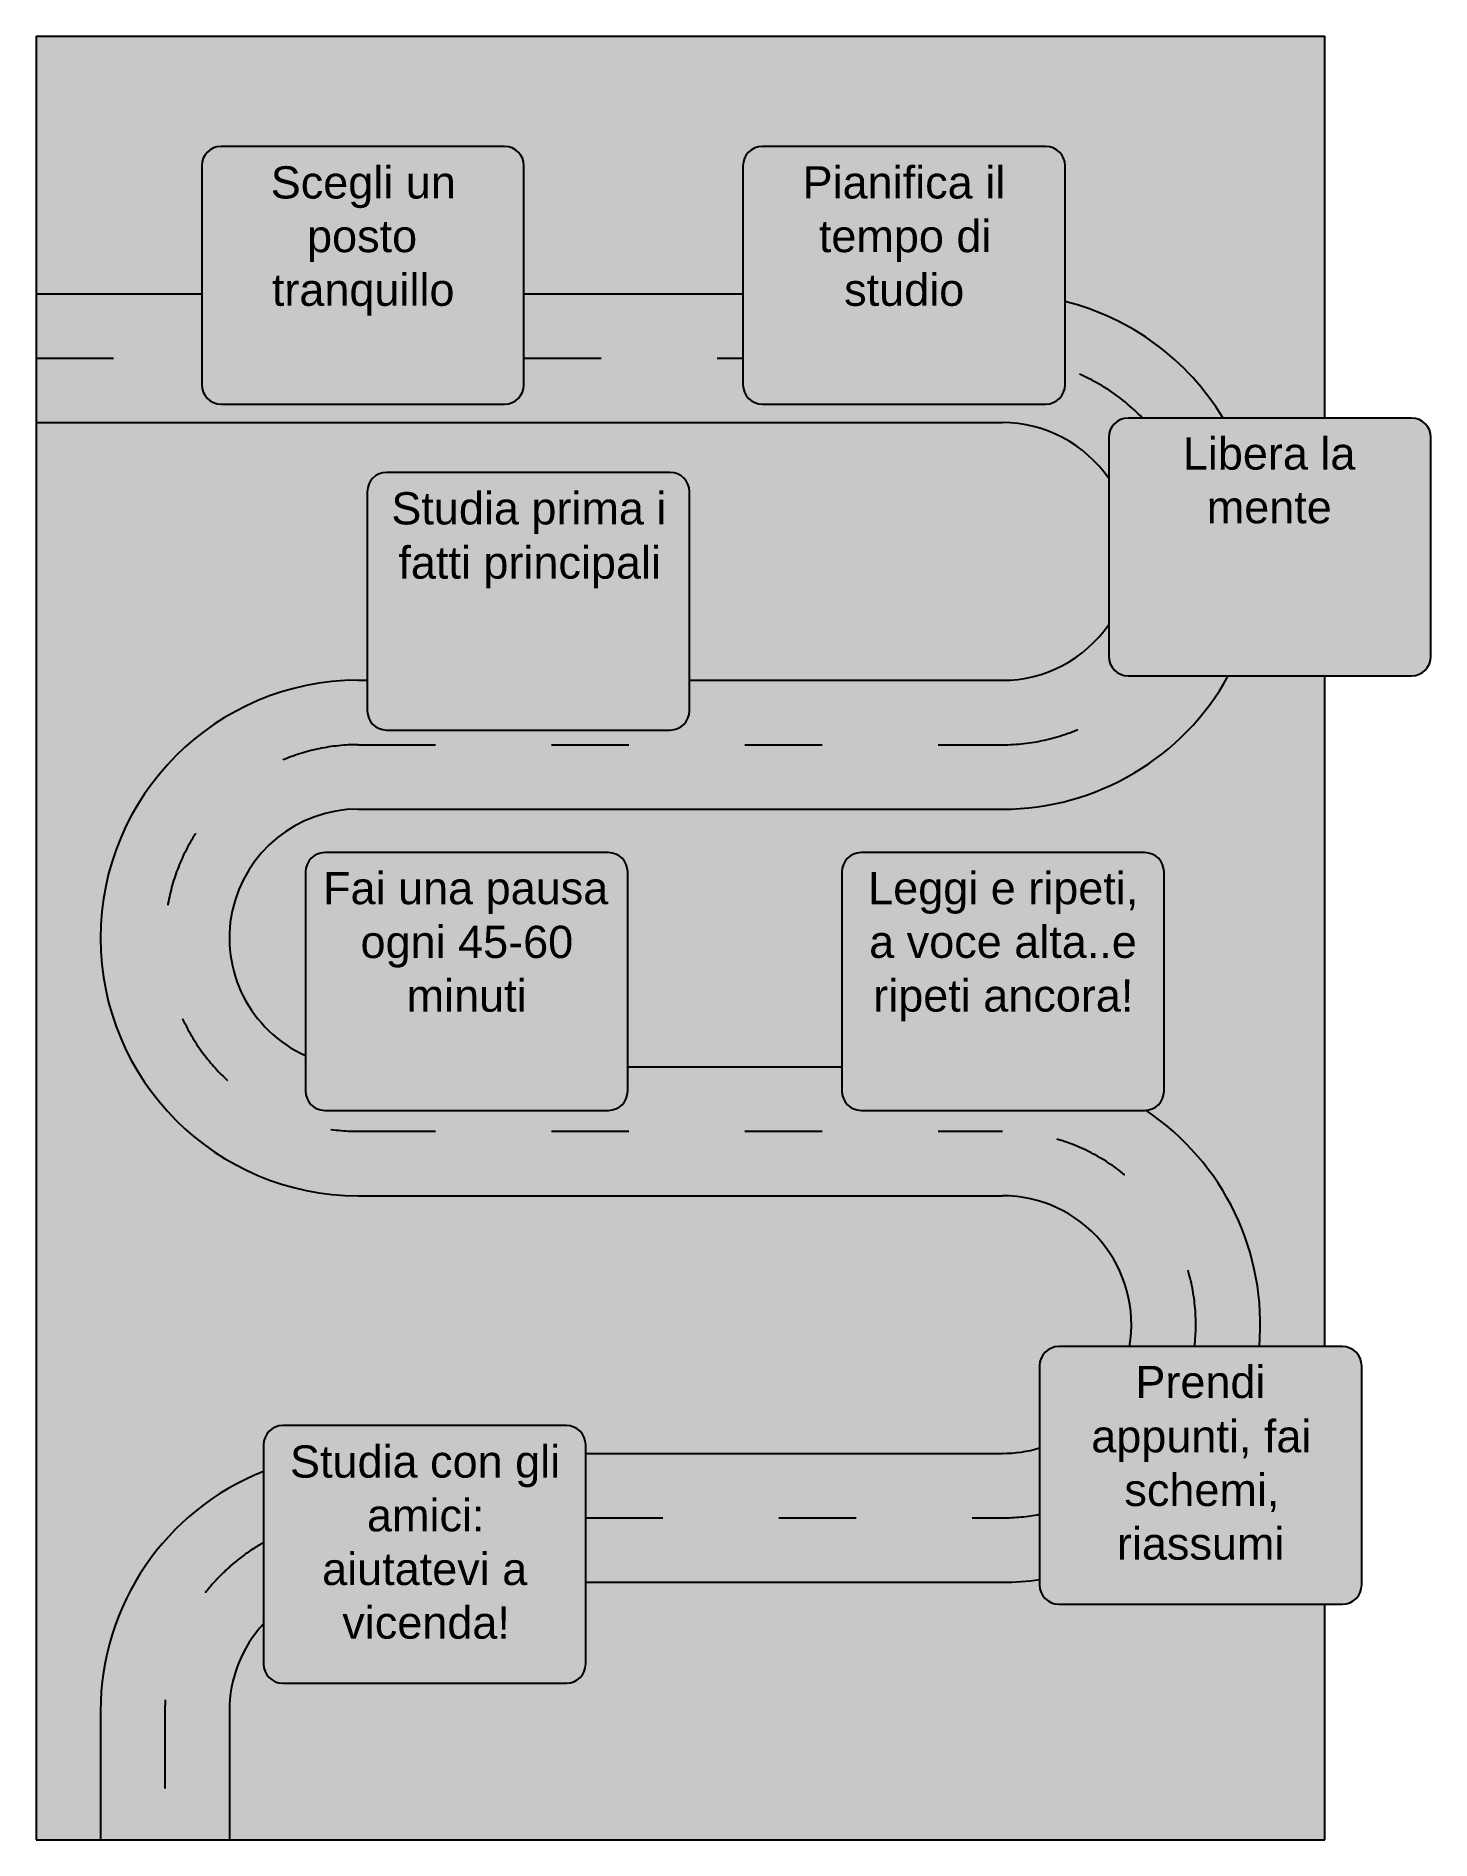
# Model space of a CAD drawing. Header units: millimetres. Extents: x 1806 to 3971, y 1248 to 4048.
import ezdxf

# ---------------------------------------------------------------- set-up
doc = ezdxf.new("R2010")
doc.units = ezdxf.units.MM
doc.header["$LTSCALE"] = 10
doc.linetypes.add('ACAD_ISO03W100', pattern=[30, 12, -18])
doc.styles.get("Standard").update_dxf_attribs({"font": 'arial.ttf'})

msp = doc.modelspace()

# ---------------------------------------------------------------- hatches: boundary and pattern name
at = {"linetype": 'ACAD_ISO03W100'}
h = msp.add_hatch(color=3, dxfattribs=at)
h.dxf.hatch_style = 1
h.paths.add_polyline_path([(2093.1, 3877.2), (2533.1, 3877.2, -0.414214), (2563.1, 3847.2), (2563.1, 3648.4), (2903.1, 3648.4), (2903.1, 3847.2, -0.414214), (2933.1, 3877.2), (3373.1, 3877.2, -0.414214), (3403.1, 3847.2), (3403.1, 3636.5, -0.197848), (3648.2, 3455.5), (3806, 3455.5), (3806, 4048.4), (1806, 4048.4), (1806, 3848.4), (1806, 3648.4), (2063.1, 3648.4), (2063.1, 3847.2, -0.414214)])
h.paths.add_polyline_path([(2320.1, 3341.2, -0.414214), (2350.1, 3371.2), (2790.1, 3371.2, -0.414214), (2820.1, 3341.2), (2820.1, 3048.4), (3306, 3048.4, 0.24698), (3470.8, 3135.1), (3470.8, 3361.7, 0.24698), (3306, 3448.4), (1806, 3448.4), (1806, 3248.4), (1806, 3048.4), (1806, 2648.4), (1806, 2448.4), (1806, 2048.4), (1806, 1848.4), (1806, 1448.4), (1806, 1248.4), (1906, 1248.4), (1906, 1448.4, -0.307776), (2159, 1820.4), (2159, 1861.6, -0.414214), (2189, 1891.6), (2629, 1891.6, -0.414214), (2659, 1861.6), (2659, 1848.4), (3306, 1848.4, 0.072911), (3363.4, 1856.8), (3363.4, 1984.3, -0.414214), (3393.4, 2014.3), (3503.1, 2014.3, 0.465382), (3306, 2248.4), (2306, 2248.4, -1), (2306, 3048.4), (2320.1, 3048.4)])
h.paths.add_polyline_path([(3806, 3055.5), (3656.5, 3055.5, -0.273438), (3306, 2848.4), (2306, 2848.4, 0.808634), (2224.2, 2465.9), (2224.2, 2750.9, -0.414214), (2254.2, 2780.9), (2694.2, 2780.9, -0.414214), (2724.2, 2750.9), (2724.2, 2448.4), (3056.6, 2448.4), (3056.6, 2750.9, -0.414214), (3086.6, 2780.9), (3526.6, 2780.9, -0.414214), (3556.6, 2750.9), (3556.6, 2410.9, -0.397186), (3528.3, 2381, -0.273261), (3704.6, 2014.3), (3806, 2014.3)])
h.paths.add_polyline_path([(3806, 1614.3), (3393.4, 1614.3, -0.414214), (3363.4, 1644.3), (3363.4, 1652.6, -0.036019), (3306, 1648.4), (2659, 1648.4), (2659, 1521.6, -0.414214), (2629, 1491.6), (2189, 1491.6, -0.414214), (2159, 1521.6), (2159, 1584, 0.188343), (2106, 1448.4), (2106, 1248.4), (3806, 1248.4)])
h = msp.add_hatch(color=5, dxfattribs=at)
h.dxf.hatch_style = 1
h.paths.add_polyline_path([(2533.1, 3477.2, 0.414214), (2563.1, 3507.2), (2563.1, 3847.2, 0.414214), (2533.1, 3877.2), (2093.1, 3877.2, 0.414214), (2063.1, 3847.2), (2063.1, 3507.2, 0.414214), (2093.1, 3477.2)])
h.paths.add_polyline_path([(3373.1, 3477.2, 0.414214), (3403.1, 3507.2), (3403.1, 3847.2, 0.414214), (3373.1, 3877.2), (2933.1, 3877.2, 0.414214), (2903.1, 3847.2), (2903.1, 3507.2, 0.414214), (2933.1, 3477.2)])
h.paths.add_polyline_path([(3940.8, 3055.5, 0.414214), (3970.8, 3085.5), (3970.8, 3425.5, 0.414214), (3940.8, 3455.5), (3500.8, 3455.5, 0.414214), (3470.8, 3425.5), (3470.8, 3085.5, 0.414214), (3500.8, 3055.5)])
h.paths.add_polyline_path([(2790.1, 2971.2, 0.414214), (2820.1, 3001.2), (2820.1, 3341.2, 0.414214), (2790.1, 3371.2), (2350.1, 3371.2, 0.414214), (2320.1, 3341.2), (2320.1, 3001.2, 0.414214), (2350.1, 2971.2)])
h.paths.add_polyline_path([(2694.2, 2380.9, 0.414214), (2724.2, 2410.9), (2724.2, 2750.9, 0.414214), (2694.2, 2780.9), (2254.2, 2780.9, 0.414214), (2224.2, 2750.9), (2224.2, 2410.9, 0.414214), (2254.2, 2380.9)])
h.paths.add_polyline_path([(3526.6, 2380.9, 0.414214), (3556.6, 2410.9), (3556.6, 2750.9, 0.414214), (3526.6, 2780.9), (3086.6, 2780.9, 0.414214), (3056.6, 2750.9), (3056.6, 2410.9, 0.414214), (3086.6, 2380.9)])
h.paths.add_polyline_path([(3363.4, 1644.3, 0.414214), (3393.4, 1614.3), (3833.4, 1614.3, 0.414214), (3863.4, 1644.3), (3863.4, 1984.3, 0.414214), (3833.4, 2014.3), (3393.4, 2014.3, 0.414214), (3363.4, 1984.3)])
h.paths.add_polyline_path([(2659, 1861.6, 0.414214), (2629, 1891.6), (2189, 1891.6, 0.414214), (2159, 1861.6), (2159, 1521.6, 0.414214), (2189, 1491.6), (2629, 1491.6, 0.414214), (2659, 1521.6)])
h = msp.add_hatch(color=253, dxfattribs=at)
h.dxf.hatch_style = 1
h.paths.add_polyline_path([(2063.1, 3648.4), (1806, 3648.4), (1806, 3548.4), (2063.1, 3548.4)])
h.paths.add_polyline_path([(3500.8, 3455.5), (3523.1, 3455.5, 0.120357), (3403.1, 3532.3), (3403.1, 3507.2, -0.414214), (3373.1, 3477.2), (2933.1, 3477.2, -0.414214), (2903.1, 3507.2), (2903.1, 3548.4), (2563.1, 3548.4), (2563.1, 3507.2, -0.414214), (2533.1, 3477.2), (2093.1, 3477.2, -0.414214), (2063.1, 3507.2), (2063.1, 3548.4), (1806, 3548.4), (1806, 3448.4), (3306, 3448.4, -0.24698), (3470.8, 3361.7), (3470.8, 3425.5, -0.414214)])
h.paths.add_polyline_path([(2903.1, 3648.4), (2563.1, 3648.4), (2563.1, 3548.4), (2903.1, 3548.4)])
h.paths.add_polyline_path([(3403.1, 3636.5), (3403.1, 3532.3, -0.120357), (3523.1, 3455.5), (3648.2, 3455.5, 0.197848)])
h.paths.add_polyline_path([(3656.5, 3055.5), (3535.8, 3055.5, -0.221653), (3306, 2948.4), (2306, 2948.4, 1), (2306, 2348.4), (3306, 2348.4, -0.448016), (3604.1, 2014.3), (3704.6, 2014.3, 0.273199), (3528.4, 2380.9), (3086.6, 2380.9, -0.414214), (3056.6, 2410.9), (3056.6, 2448.4), (2724.2, 2448.4), (2724.2, 2410.9, -0.414214), (2694.2, 2380.9), (2254.2, 2380.9, -0.414214), (2224.2, 2410.9), (2224.2, 2465.9, -0.808634), (2306, 2848.4), (3306, 2848.4, 0.273438)])
h.paths.add_polyline_path([(3363.4, 1856.8, -0.072911), (3306, 1848.4), (2659, 1848.4), (2659, 1748.4), (3306, 1748.4, 0.048173), (3363.4, 1754)])
h.paths.add_polyline_path([(3363.4, 1754, -0.048173), (3306, 1748.4), (2659, 1748.4), (2659, 1648.4), (3306, 1648.4, 0.036019), (3363.4, 1652.6)])
h.paths.add_polyline_path([(2159, 1709.9), (2159, 1820.4, 0.307776), (1906, 1448.4), (1906, 1248.4), (2006, 1248.4), (2006, 1448.4, -0.270969)])
h.paths.add_polyline_path([(2159, 1709.9, 0.270969), (2006, 1448.4), (2006, 1248.4), (2106, 1248.4), (2106, 1448.4, -0.188343), (2159, 1584)], flags=17)
h = msp.add_hatch(color=253, dxfattribs=at)
h.dxf.hatch_style = 1
h.paths.add_polyline_path([(3535.8, 3055.5), (3500.8, 3055.5, -0.414214), (3470.8, 3085.5), (3470.8, 3135.1, -0.24698), (3306, 3048.4), (2820.1, 3048.4), (2820.1, 3001.2, -0.414214), (2790.1, 2971.2), (2350.1, 2971.2, -0.414214), (2320.1, 3001.2), (2320.1, 3048.4), (2306, 3048.4, 1), (2306, 2248.4), (3306, 2248.4, -0.465382), (3503.1, 2014.3), (3604.1, 2014.3, 0.448016), (3306, 2348.4), (2306, 2348.4, -1), (2306, 2948.4), (3306, 2948.4, 0.221653)])

# ---------------------------------------------------------------- linework, layer by layer
for p, q in [((1806, 4048.4), (1806, 1248.4)), ((1806, 4048.4), (1806, 3848.4)), ((1806, 4048.4), (3806, 4048.4)), ((3806, 3455.5), (3806, 4048.4)), ((2533.1, 3877.2), (2093.1, 3877.2)), ((2533.1, 3877.2), (2093.1, 3877.2)), ((3373.1, 3877.2), (2933.1, 3877.2)), ((1806, 3848.4), (1806, 3648.4)), ((2063.1, 3847.2), (2063.1, 3507.2)), ((2063.1, 3847.2), (2063.1, 3507.2)), ((2563.1, 3507.2), (2563.1, 3847.2)), ((2563.1, 3507.2), (2563.1, 3847.2)), ((2903.1, 3847.2), (2903.1, 3507.2)), ((3403.1, 3507.2), (3403.1, 3847.2)), ((1806, 3648.4), (1806, 3248.4)), ((1806, 3648.4), (2063.1, 3648.4)), ((2563.1, 3648.4), (2903.1, 3648.4)), ((2093.1, 3477.2), (2533.1, 3477.2)), ((2093.1, 3477.2), (2533.1, 3477.2)), ((2933.1, 3477.2), (3373.1, 3477.2)), ((1806, 3448.4), (3306, 3448.4)), ((3940.8, 3455.5), (3500.8, 3455.5)), ((3470.8, 3425.5), (3470.8, 3085.5)), ((3970.8, 3085.5), (3970.8, 3425.5)), ((2790.1, 3371.2), (2350.1, 3371.2)), ((2320.1, 3341.2), (2320.1, 3001.2)), ((2820.1, 3001.2), (2820.1, 3341.2)), ((1806, 3248.4), (1806, 3048.4)), ((3500.8, 3055.5), (3940.8, 3055.5)), ((3806, 2014.3), (3806, 3055.5)), ((1806, 3048.4), (1806, 2648.4)), ((2306, 3048.4), (2320.1, 3048.4)), ((2820.1, 3048.4), (3306, 3048.4)), ((2350.1, 2971.2), (2790.1, 2971.2)), ((2306, 2848.4), (3306, 2848.4)), ((2694.2, 2780.9), (2254.2, 2780.9)), ((3526.6, 2780.9), (3086.6, 2780.9)), ((2224.2, 2750.9), (2224.2, 2410.9)), ((2724.2, 2410.9), (2724.2, 2750.9)), ((3056.6, 2750.9), (3056.6, 2410.9)), ((3556.6, 2410.9), (3556.6, 2750.9)), ((1806, 2648.4), (1806, 2448.4)), ((1806, 2448.4), (1806, 2048.4)), ((2724.2, 2448.4), (3056.6, 2448.4)), ((2254.2, 2380.9), (2694.2, 2380.9)), ((3086.6, 2380.9), (3526.6, 2380.9)), ((2306, 2248.4), (3306, 2248.4)), ((1806, 2048.4), (1806, 1848.4)), ((3833.4, 2014.3), (3393.4, 2014.3)), ((3363.4, 1984.3), (3363.4, 1644.3)), ((3863.4, 1644.3), (3863.4, 1984.3)), ((2629, 1891.6), (2189, 1891.6)), ((1806, 1848.4), (1806, 1448.4)), ((2159, 1861.6), (2159, 1521.6)), ((2659, 1521.6), (2659, 1861.6)), ((2659, 1848.4), (3306, 1848.4)), ((2659, 1648.4), (3306, 1648.4)), ((3393.4, 1614.3), (3833.4, 1614.3)), ((3806, 1248.4), (3806, 1614.3)), ((2189, 1491.6), (2629, 1491.6)), ((1906, 1448.4), (1906, 1248.4)), ((2106, 1448.4), (2106, 1248.4)), ((1806, 1248.4), (3806, 1248.4))]:
    msp.add_line(p, q)
for p, q in [((1806, 3548.4), (2063.1, 3548.4)), ((2563.1, 3548.4), (2903.1, 3548.4)), ((2306, 2948.4), (3306, 2948.4)), ((2306, 2348.4), (3306, 2348.4)), ((2659, 1748.4), (3306, 1748.4)), ((2006, 1448.4), (2006, 1248.4))]:
    msp.add_line(p, q, dxfattribs=at)
for centre, radius, start, end in [((2093.1, 3847.2), 30, 90, 180), ((2093.1, 3847.2), 30, 90, 180), ((2533.1, 3847.2), 30, 0, 90), ((2533.1, 3847.2), 30, 0, 90), ((2933.1, 3847.2), 30, 90, 180), ((3373.1, 3847.2), 30, 0, 90), ((3306, 3248.4), 400, 31.186, 75.9513), ((2093.1, 3507.2), 30, 180, 270), ((2093.1, 3507.2), 30, 180, 270), ((2533.1, 3507.2), 30, 270, 0), ((2533.1, 3507.2), 30, 270, 0), ((2933.1, 3507.2), 30, 180, 270), ((3373.1, 3507.2), 30, 270, 0), ((3306, 3248.4), 200, 34.5068, 90), ((3500.8, 3425.5), 30, 90, 180), ((3940.8, 3425.5), 30, 0, 90), ((2350.1, 3341.2), 30, 90, 180), ((2790.1, 3341.2), 30, 0, 90), ((3306, 3248.4), 200, 270, 325.4932), ((3500.8, 3085.5), 30, 180, 270), ((3940.8, 3085.5), 30, 270, 0), ((3306, 3248.4), 400, 270, 331.172), ((2306, 2648.4), 400, 90, 270), ((2350.1, 3001.2), 30, 180, 270), ((2790.1, 3001.2), 30, 270, 0), ((2306, 2648.4), 200, 90, 245.8407), ((2254.2, 2750.9), 30, 90, 180), ((2694.2, 2750.9), 30, 0, 90), ((3086.6, 2750.9), 30, 90, 180), ((3526.6, 2750.9), 30, 0, 90), ((2254.2, 2410.9), 30, 180, 270), ((2694.2, 2410.9), 30, 270, 0), ((3086.6, 2410.9), 30, 180, 270), ((3526.6, 2410.9), 30, 270, 0), ((3306, 2048.4), 400, 355.1053, 56.2396), ((3306, 2048.4), 200, 350.1744, 90), ((3393.4, 1984.3), 30, 90, 180), ((3833.4, 1984.3), 30, 0, 90), ((2189, 1861.6), 30, 90, 180), ((2629, 1861.6), 30, 0, 90), ((3306, 2048.4), 200, 270, 286.6804), ((2306, 1448.4), 400, 111.5716, 180), ((3306, 2048.4), 400, 270, 278.2514), ((3393.4, 1644.3), 30, 180, 270), ((3833.4, 1644.3), 30, 270, 0), ((2306, 1448.4), 200, 137.3347, 180), ((2189, 1521.6), 30, 180, 270), ((2629, 1521.6), 30, 270, 0)]:
    msp.add_arc(centre, radius, start, end)
for centre, start, end in [((3306, 3248.4), 43.6638, 71.1154), ((3306, 3248.4), 270, 319.991), ((2306, 2648.4), 90, 270), ((3306, 2048.4), 353.4675, 90), ((3306, 2048.4), 270, 281.0319), ((2306, 1448.4), 119.3549, 180)]:
    msp.add_arc(centre, 300, start, end, dxfattribs=at)

# ---------------------------------------------------------------- texts
for s, p in [('Scegli un', (2170.2, 3796.3)), ('Pianifica il', (2995.7, 3796.3)), ('posto', (2226.6, 3713)), ('tempo di', (3020.9, 3713)), ('tranquillo', (2172, 3629.7)), ('studio', (3060.2, 3629.7)), ('Libera la', (3585.8, 3375.5)), ('Studia prima i', (2357.4, 3290.4)), ('mente', (3622.9, 3292.2)), ('fatti principali', (2368.3, 3206.2)), ('Fai una pausa', (2251.4, 2700.9)), ('Leggi e ripeti,', (3097.4, 2700.9)), ('ogni 45-60', (2309.6, 2617.4)), ('a voce alta..e', (3099, 2617.6)), ('minuti', (2381.1, 2534)), ('ripeti ancora!', (3105.3, 2534.2)), ('Prendi', (3512.2, 1934.3)), ('appunti, fai', (3443.7, 1850.1)), ('Studia con gli', (2200.1, 1810.8)), ('schemi,', (3495.1, 1766.8)), ('amici:', (2319.6, 1727.4)), ('riassumi', (3483.5, 1683.4)), ('aiutatevi a', (2250, 1644.1)), ('vicenda!', (2281.3, 1560.8))]:
    msp.add_text(s, height=50, dxfattribs=at).set_placement(p)

doc.saveas('drawing.dxf')
